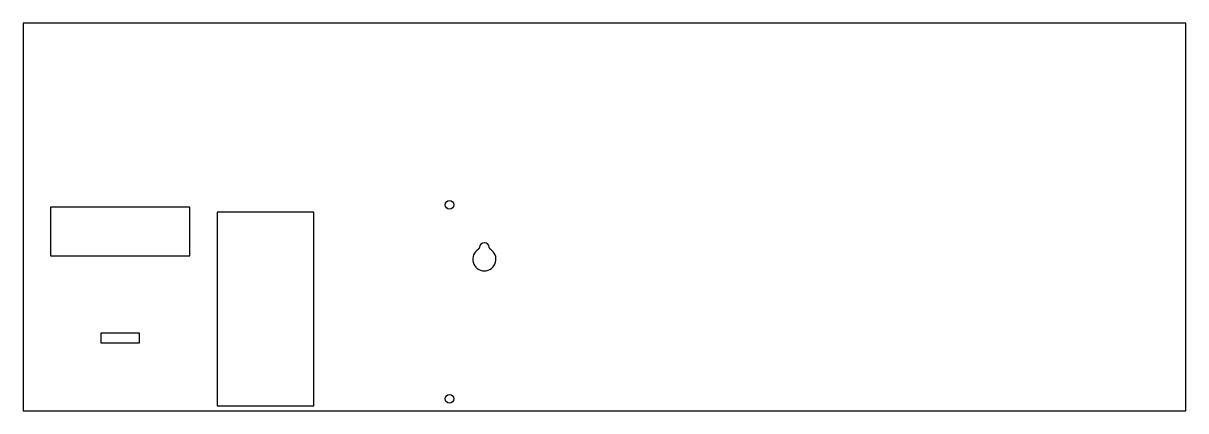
# Model space of a CAD drawing. Header units: millimetres. Extents: x 0 to 600, y 0 to 200.
import ezdxf

# ---------------------------------------------------------------- set-up
doc = ezdxf.new("R2010")
doc.units = ezdxf.units.MM

msp = doc.modelspace()

# ---------------------------------------------------------------- linework, layer by layer
at = {"color": 7, "linetype": 'Continuous', "lineweight": 25}
for p, q in [((0, 200), (0, 0)), ((600, 200), (0, 200)), ((600, 0), (600, 200)), ((86, 105), (14, 105)), ((14, 105), (14, 80)), ((86, 80), (86, 105)), ((150, 102.5), (100, 102.5)), ((100, 102.5), (100, 2.5)), ((150, 2.5), (150, 102.5)), ((14, 80), (86, 80)), ((60, 40), (40, 40)), ((40, 40), (40, 35)), ((60, 35), (60, 40)), ((40, 35), (60, 35)), ((0, 0), (600, 0)), ((100, 2.5), (150, 2.5))]:
    msp.add_line(p, q, dxfattribs=at)
for centre in [(220, 106.31), (220, 6.19)]:
    msp.add_circle(centre, 2.25, dxfattribs=at)
for centre, radius, start, end in [((234.45, 84.23), 1, 300.47224, 359.46537), ((238, 84.2), 2.55, 0.53463, 179.46537), ((241.55, 84.23), 1, 180.53463, 239.52776), ((238, 78.2), 6, 120.47224, 59.52776)]:
    msp.add_arc(centre, radius, start, end, dxfattribs=at)

doc.saveas('drawing.dxf')
